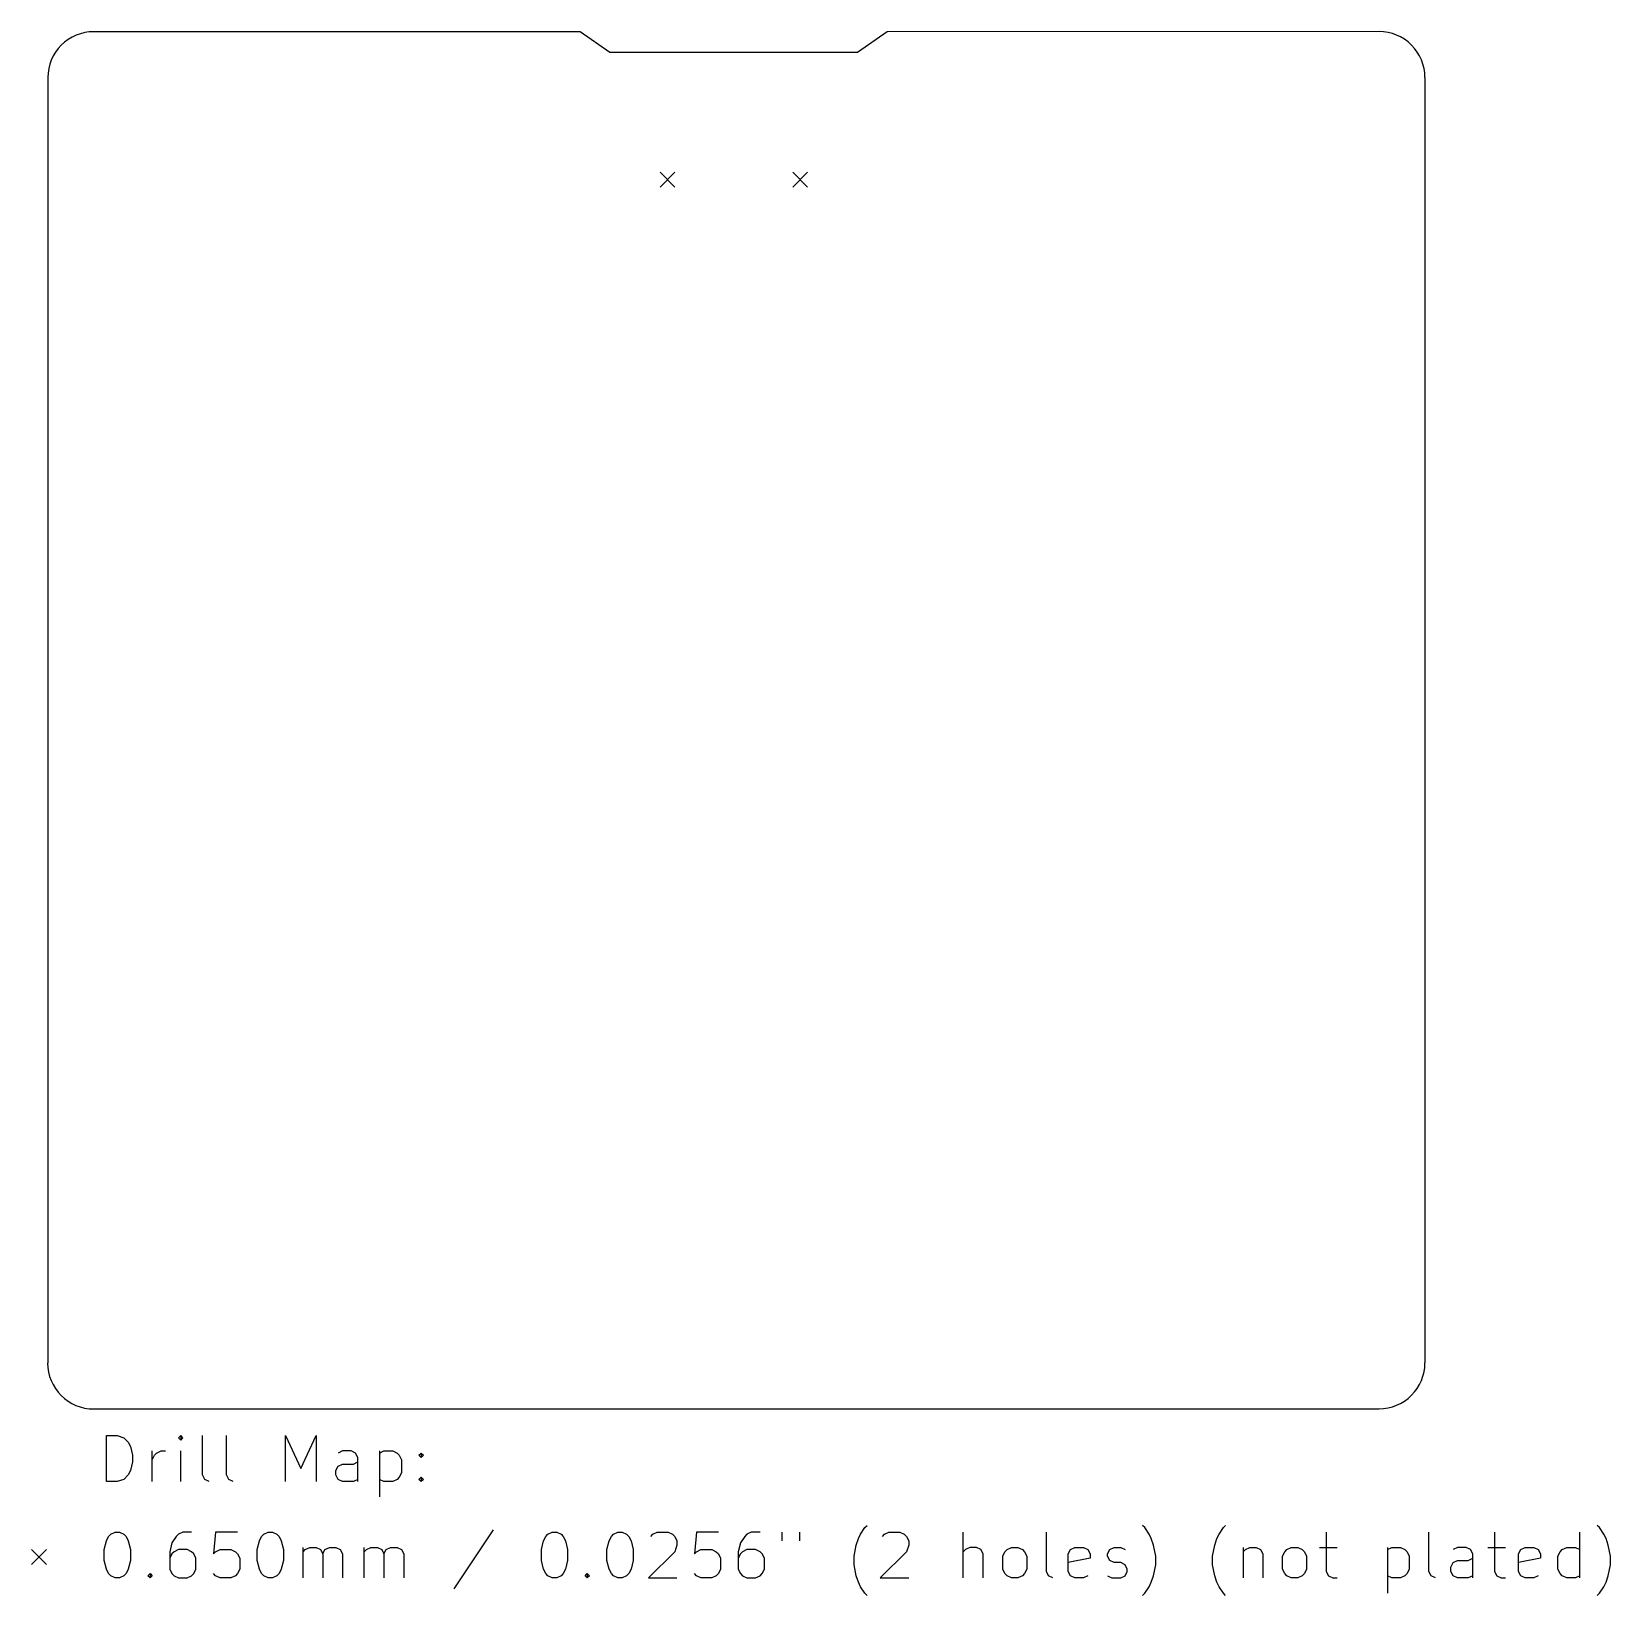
# Model space of a CAD drawing. Extents: x -0.7 to 68.1, y -68.1 to 0.
import ezdxf

# ---------------------------------------------------------------- set-up
doc = ezdxf.new("R2010")
doc.units = 0
doc.layers.add('BLACK', color=7, linetype='CONTINUOUS')

msp = doc.modelspace()

# ---------------------------------------------------------------- linework, layer by layer
at = {"layer": 'BLACK', "linetype": 'CONTINUOUS'}
for p, q in [((23.2, 0), (2, 0)), ((24.48, -0.899), (23.2, 0)), ((36.565, 0), (35.275, -0.899)), ((57.9958, 0.00579), (36.565, 0)), ((35.275, -0.899), (24.48, -0.899)), ((0, -2), (0, -58.0058)), ((59.9958, -1.99421), (59.9958, -58)), ((26.6725, -6.119), (27.3225, -6.769)), ((27.3225, -6.119), (26.6725, -6.769)), ((32.4525, -6.119), (33.1025, -6.769)), ((33.1025, -6.119), (32.4525, -6.769)), ((1.99421, -60.0058), (57.9958, -60)), ((2.55198, -63.1706), (2.55198, -61.1706)), ((2.55198, -61.1706), (3.02817, -61.1706)), ((3.02817, -61.1706), (3.31389, -61.2659)), ((5.79008, -61.1706), (5.69484, -61.2659)), ((5.88531, -61.2659), (5.79008, -61.1706)), ((5.79008, -61.1706), (5.79008, -61.3611)), ((6.74246, -62.8849), (6.74246, -61.1706)), ((7.79008, -62.8849), (7.79008, -61.1706)), ((10.3615, -63.1706), (10.3615, -61.1706)), ((10.3615, -61.1706), (11.0282, -62.5992)), ((11.0282, -62.5992), (11.6948, -61.1706)), ((11.6948, -61.1706), (11.6948, -63.1706)), ((3.31389, -61.2659), (3.50436, -61.4563)), ((3.50436, -61.4563), (3.5996, -61.6468)), ((3.5996, -61.6468), (3.69484, -62.0278)), ((4.55198, -63.1706), (4.55198, -61.8373)), ((4.74246, -61.9325), (4.93293, -61.8373)), ((4.93293, -61.8373), (5.12341, -61.8373)), ((5.69484, -61.2659), (5.79008, -61.3611)), ((5.79008, -61.3611), (5.88531, -61.2659)), ((5.79008, -63.1706), (5.79008, -61.8373)), ((12.8377, -61.8373), (12.6472, -61.9325)), ((13.2186, -61.8373), (12.8377, -61.8373)), ((13.4091, -61.9325), (13.2186, -61.8373)), ((14.4567, -61.8373), (14.4567, -63.8373)), ((14.4567, -61.9325), (14.6472, -61.8373)), ((14.6472, -61.8373), (15.0282, -61.8373)), ((15.0282, -61.8373), (15.2186, -61.9325)), ((3.69484, -62.3135), (3.5996, -62.6944)), ((3.69484, -62.0278), (3.69484, -62.3135)), ((4.55198, -62.2182), (4.64722, -62.0278)), ((4.64722, -62.0278), (4.74246, -61.9325)), ((12.552, -62.6944), (12.6472, -62.504)), ((12.6472, -62.504), (12.8377, -62.4087)), ((12.8377, -62.4087), (13.3139, -62.4087)), ((13.3139, -62.4087), (13.5044, -62.3135)), ((13.5044, -62.123), (13.4091, -61.9325)), ((13.5044, -63.1706), (13.5044, -62.123)), ((15.2186, -61.9325), (15.3139, -62.0278)), ((15.3139, -62.0278), (15.4091, -62.2182)), ((15.4091, -62.2182), (15.4091, -62.7897)), ((16.171, -62.0278), (16.2663, -61.9325)), ((16.2663, -62.123), (16.171, -62.0278)), ((16.2663, -61.9325), (16.3615, -62.0278)), ((16.2663, -61.9325), (16.2663, -62.123)), ((16.3615, -62.0278), (16.2663, -62.123)), ((3.02817, -63.1706), (2.55198, -63.1706)), ((3.31389, -63.0754), (3.02817, -63.1706)), ((3.50436, -62.8849), (3.31389, -63.0754)), ((3.5996, -62.6944), (3.50436, -62.8849)), ((6.8377, -63.0754), (6.74246, -62.8849)), ((7.02817, -63.1706), (6.8377, -63.0754)), ((7.88531, -63.0754), (7.79008, -62.8849)), ((8.07579, -63.1706), (7.88531, -63.0754)), ((12.552, -62.8849), (12.552, -62.6944)), ((12.6472, -63.0754), (12.552, -62.8849)), ((12.8377, -63.1706), (12.6472, -63.0754)), ((13.3139, -63.1706), (12.8377, -63.1706)), ((13.5044, -63.0754), (13.3139, -63.1706)), ((14.6472, -63.1706), (14.4567, -63.0754)), ((15.0282, -63.1706), (14.6472, -63.1706)), ((15.2186, -63.0754), (15.0282, -63.1706)), ((15.3139, -62.9801), (15.2186, -63.0754)), ((15.4091, -62.7897), (15.3139, -62.9801)), ((16.171, -63.0754), (16.2663, -62.9801)), ((16.2663, -63.1706), (16.171, -63.0754)), ((16.2663, -62.9801), (16.3615, -63.0754)), ((16.2663, -62.9801), (16.2663, -63.1706)), ((16.3615, -63.0754), (16.2663, -63.1706)), ((19.4091, -65.2754), (17.6948, -67.8468)), ((35.4091, -65.4659), (35.5996, -65.1801)), ((35.5996, -65.1801), (35.6948, -65.0849)), ((47.7901, -65.1801), (47.6948, -65.0849)), ((47.9806, -65.4659), (47.7901, -65.1801)), ((51.0282, -65.4659), (51.2187, -65.1801)), ((51.2187, -65.1801), (51.3139, -65.0849)), ((67.5996, -65.1801), (67.5044, -65.0849)), ((67.7901, -65.4659), (67.5996, -65.1801)), ((2.45674, -66.1325), (2.55198, -65.7516)), ((2.55198, -65.7516), (2.64722, -65.5611)), ((2.64722, -65.5611), (2.74246, -65.4659)), ((2.74246, -65.4659), (2.93293, -65.3706)), ((2.93293, -65.3706), (3.12341, -65.3706)), ((3.12341, -65.3706), (3.31389, -65.4659)), ((3.31389, -65.4659), (3.40912, -65.5611)), ((3.40912, -65.5611), (3.50436, -65.7516)), ((3.50436, -65.7516), (3.5996, -66.1325)), ((5.40912, -65.8468), (5.31389, -66.2278)), ((5.5996, -65.5611), (5.40912, -65.8468)), ((5.69484, -65.4659), (5.5996, -65.5611)), ((5.88531, -65.3706), (5.69484, -65.4659)), ((6.26627, -65.3706), (5.88531, -65.3706)), ((7.31389, -65.3706), (7.21865, -66.323)), ((8.26627, -65.3706), (7.31389, -65.3706)), ((9.12341, -66.1325), (9.21865, -65.7516)), ((9.21865, -65.7516), (9.31389, -65.5611)), ((9.31389, -65.5611), (9.40912, -65.4659)), ((9.40912, -65.4659), (9.5996, -65.3706)), ((9.5996, -65.3706), (9.79008, -65.3706)), ((9.79008, -65.3706), (9.98055, -65.4659)), ((9.98055, -65.4659), (10.0758, -65.5611)), ((10.0758, -65.5611), (10.171, -65.7516)), ((10.171, -65.7516), (10.2663, -66.1325)), ((21.5044, -66.1325), (21.5996, -65.7516)), ((21.5996, -65.7516), (21.6948, -65.5611)), ((21.6948, -65.5611), (21.7901, -65.4659)), ((21.7901, -65.4659), (21.9806, -65.3706)), ((21.9806, -65.3706), (22.171, -65.3706)), ((22.171, -65.3706), (22.3615, -65.4659)), ((22.3615, -65.4659), (22.4567, -65.5611)), ((22.4567, -65.5611), (22.552, -65.7516)), ((22.552, -65.7516), (22.6472, -66.1325)), ((24.3615, -66.1325), (24.4567, -65.7516)), ((24.4567, -65.7516), (24.552, -65.5611)), ((24.552, -65.5611), (24.6472, -65.4659)), ((24.6472, -65.4659), (24.8377, -65.3706)), ((24.8377, -65.3706), (25.0282, -65.3706)), ((25.0282, -65.3706), (25.2187, -65.4659)), ((25.2187, -65.4659), (25.3139, -65.5611)), ((25.3139, -65.5611), (25.4091, -65.7516)), ((25.4091, -65.7516), (25.5044, -66.1325)), ((26.2663, -65.5611), (26.3615, -65.4659)), ((26.3615, -65.4659), (26.552, -65.3706)), ((26.552, -65.3706), (27.0282, -65.3706)), ((27.0282, -65.3706), (27.2187, -65.4659)), ((27.2187, -65.4659), (27.3139, -65.5611)), ((27.3139, -65.5611), (27.4091, -65.7516)), ((27.4091, -65.942), (27.3139, -66.2278)), ((27.4091, -65.7516), (27.4091, -65.942)), ((28.2663, -65.3706), (28.171, -66.323)), ((29.2187, -65.3706), (28.2663, -65.3706)), ((30.171, -65.8468), (30.0758, -66.2278)), ((30.3615, -65.5611), (30.171, -65.8468)), ((30.4567, -65.4659), (30.3615, -65.5611)), ((30.6472, -65.3706), (30.4567, -65.4659)), ((31.0282, -65.3706), (30.6472, -65.3706)), ((31.9806, -65.3706), (31.9806, -65.7516)), ((32.7425, -65.3706), (32.7425, -65.7516)), ((35.1234, -66.4182), (35.2187, -65.942)), ((35.2187, -65.942), (35.3139, -65.6563)), ((35.3139, -65.6563), (35.4091, -65.4659)), ((36.3615, -65.5611), (36.4567, -65.4659)), ((36.4567, -65.4659), (36.6472, -65.3706)), ((36.6472, -65.3706), (37.1234, -65.3706)), ((37.1234, -65.3706), (37.3139, -65.4659)), ((37.3139, -65.4659), (37.4091, -65.5611)), ((37.4091, -65.5611), (37.5044, -65.7516)), ((37.5044, -65.942), (37.4091, -66.2278)), ((37.5044, -65.7516), (37.5044, -65.942)), ((39.8853, -67.3706), (39.8853, -65.3706)), ((43.5044, -67.0849), (43.5044, -65.3706)), ((48.0758, -65.6563), (47.9806, -65.4659)), ((48.171, -65.942), (48.0758, -65.6563)), ((48.2663, -66.4182), (48.171, -65.942)), ((50.7425, -66.4182), (50.8377, -65.942)), ((50.8377, -65.942), (50.9329, -65.6563)), ((50.9329, -65.6563), (51.0282, -65.4659)), ((55.6948, -65.3706), (55.6948, -67.0849)), ((60.171, -67.0849), (60.171, -65.3706)), ((63.0282, -65.3706), (63.0282, -67.0849)), ((66.7425, -67.3706), (66.7425, -65.3706)), ((67.8853, -65.6563), (67.7901, -65.4659)), ((67.9806, -65.942), (67.8853, -65.6563)), ((68.0758, -66.4182), (67.9806, -65.942)), ((-0.70579, -66.1308), (-0.05579, -66.7808)), ((-0.05579, -66.1308), (-0.70579, -66.7808)), ((2.45674, -66.6087), (2.45674, -66.1325)), ((2.55198, -66.9897), (2.45674, -66.6087)), ((3.5996, -66.6087), (3.50436, -66.9897)), ((3.5996, -66.1325), (3.5996, -66.6087)), ((5.31389, -66.2278), (5.31389, -66.9897)), ((5.40912, -66.323), (5.31389, -66.5135)), ((5.50436, -66.2278), (5.40912, -66.323)), ((5.69484, -66.1325), (5.50436, -66.2278)), ((6.07579, -66.1325), (5.69484, -66.1325)), ((6.26627, -66.2278), (6.07579, -66.1325)), ((6.36151, -66.323), (6.26627, -66.2278)), ((6.45674, -66.5135), (6.36151, -66.323)), ((6.45674, -66.9897), (6.45674, -66.5135)), ((7.21865, -66.323), (7.31389, -66.2278)), ((7.31389, -66.2278), (7.50436, -66.1325)), ((7.50436, -66.1325), (7.98055, -66.1325)), ((7.98055, -66.1325), (8.17103, -66.2278)), ((8.17103, -66.2278), (8.26627, -66.323)), ((8.26627, -66.323), (8.36151, -66.5135)), ((8.36151, -66.5135), (8.36151, -66.9897)), ((9.12341, -66.6087), (9.12341, -66.1325)), ((9.21865, -66.9897), (9.12341, -66.6087)), ((10.2663, -66.6087), (10.171, -66.9897)), ((10.2663, -66.1325), (10.2663, -66.6087)), ((11.1234, -67.3706), (11.1234, -66.0373)), ((11.1234, -66.2278), (11.2186, -66.1325)), ((11.2186, -66.1325), (11.4091, -66.0373)), ((11.4091, -66.0373), (11.6948, -66.0373)), ((11.6948, -66.0373), (11.8853, -66.1325)), ((11.8853, -66.1325), (11.9806, -66.323)), ((11.9806, -66.323), (12.0758, -66.1325)), ((11.9806, -66.323), (11.9806, -67.3706)), ((12.0758, -66.1325), (12.2663, -66.0373)), ((12.2663, -66.0373), (12.552, -66.0373)), ((12.552, -66.0373), (12.7425, -66.1325)), ((12.7425, -66.1325), (12.8377, -66.323)), ((12.8377, -66.323), (12.8377, -67.3706)), ((13.7901, -67.3706), (13.7901, -66.0373)), ((13.7901, -66.2278), (13.8853, -66.1325)), ((13.8853, -66.1325), (14.0758, -66.0373)), ((14.0758, -66.0373), (14.3615, -66.0373)), ((14.3615, -66.0373), (14.552, -66.1325)), ((14.552, -66.1325), (14.6472, -66.323)), ((14.6472, -66.323), (14.7425, -66.1325)), ((14.6472, -66.323), (14.6472, -67.3706)), ((14.7425, -66.1325), (14.9329, -66.0373)), ((14.9329, -66.0373), (15.2186, -66.0373)), ((15.2186, -66.0373), (15.4091, -66.1325)), ((15.4091, -66.1325), (15.5044, -66.323)), ((15.5044, -66.323), (15.5044, -67.3706)), ((21.5044, -66.6087), (21.5044, -66.1325)), ((21.5996, -66.9897), (21.5044, -66.6087)), ((22.6472, -66.6087), (22.552, -66.9897)), ((22.6472, -66.1325), (22.6472, -66.6087)), ((24.3615, -66.6087), (24.3615, -66.1325)), ((24.4567, -66.9897), (24.3615, -66.6087)), ((25.5044, -66.6087), (25.4091, -66.9897)), ((25.5044, -66.1325), (25.5044, -66.6087)), ((27.3139, -66.2278), (26.171, -67.3706)), ((28.171, -66.323), (28.2663, -66.2278)), ((28.2663, -66.2278), (28.4567, -66.1325)), ((28.4567, -66.1325), (28.9329, -66.1325)), ((28.9329, -66.1325), (29.1234, -66.2278)), ((29.1234, -66.2278), (29.2187, -66.323)), ((29.2187, -66.323), (29.3139, -66.5135)), ((29.3139, -66.5135), (29.3139, -66.9897)), ((30.0758, -66.2278), (30.0758, -66.9897)), ((30.171, -66.323), (30.0758, -66.5135)), ((30.2663, -66.2278), (30.171, -66.323)), ((30.4567, -66.1325), (30.2663, -66.2278)), ((30.8377, -66.1325), (30.4567, -66.1325)), ((31.0282, -66.2278), (30.8377, -66.1325)), ((31.1234, -66.323), (31.0282, -66.2278)), ((31.2187, -66.5135), (31.1234, -66.323)), ((31.2187, -66.9897), (31.2187, -66.5135)), ((35.1234, -66.7992), (35.1234, -66.4182)), ((37.4091, -66.2278), (36.2663, -67.3706)), ((39.9806, -66.1325), (39.8853, -66.2278)), ((40.171, -66.0373), (39.9806, -66.1325)), ((40.4567, -66.0373), (40.171, -66.0373)), ((40.6472, -66.1325), (40.4567, -66.0373)), ((40.7425, -66.323), (40.6472, -66.1325)), ((40.7425, -67.3706), (40.7425, -66.323)), ((41.5996, -66.4182), (41.6948, -66.2278)), ((41.5996, -66.9897), (41.5996, -66.4182)), ((41.6948, -66.2278), (41.7901, -66.1325)), ((41.7901, -66.1325), (41.9806, -66.0373)), ((41.9806, -66.0373), (42.2663, -66.0373)), ((42.2663, -66.0373), (42.4567, -66.1325)), ((42.4567, -66.1325), (42.552, -66.2278)), ((42.552, -66.2278), (42.6472, -66.4182)), ((42.6472, -66.4182), (42.6472, -66.9897)), ((44.4567, -66.323), (44.552, -66.1325)), ((44.4567, -67.0849), (44.4567, -66.323)), ((45.4091, -66.5135), (44.4567, -66.704)), ((44.552, -66.1325), (44.7425, -66.0373)), ((44.7425, -66.0373), (45.1234, -66.0373)), ((45.1234, -66.0373), (45.3139, -66.1325)), ((45.3139, -66.1325), (45.4091, -66.323)), ((45.4091, -66.323), (45.4091, -66.5135)), ((46.171, -66.323), (46.2663, -66.1325)), ((46.171, -66.4182), (46.171, -66.323)), ((46.2663, -66.6087), (46.171, -66.4182)), ((46.2663, -66.1325), (46.4567, -66.0373)), ((46.4567, -66.704), (46.2663, -66.6087)), ((46.4567, -66.0373), (46.7425, -66.0373)), ((46.7425, -66.704), (46.4567, -66.704)), ((46.7425, -66.0373), (46.9329, -66.1325)), ((46.9329, -66.7992), (46.7425, -66.704)), ((48.2663, -66.7992), (48.2663, -66.4182)), ((50.7425, -66.7992), (50.7425, -66.4182)), ((52.0758, -66.0373), (52.0758, -67.3706)), ((52.0758, -66.2278), (52.171, -66.1325)), ((52.171, -66.1325), (52.3615, -66.0373)), ((52.3615, -66.0373), (52.6472, -66.0373)), ((52.6472, -66.0373), (52.8377, -66.1325)), ((52.8377, -66.1325), (52.9329, -66.323)), ((52.9329, -66.323), (52.9329, -67.3706)), ((53.7901, -66.4182), (53.8853, -66.2278)), ((53.7901, -66.9897), (53.7901, -66.4182)), ((53.8853, -66.2278), (53.9806, -66.1325)), ((53.9806, -66.1325), (54.171, -66.0373)), ((54.171, -66.0373), (54.4567, -66.0373)), ((54.4567, -66.0373), (54.6472, -66.1325)), ((54.6472, -66.1325), (54.7425, -66.2278)), ((54.7425, -66.2278), (54.8377, -66.4182)), ((54.8377, -66.4182), (54.8377, -66.9897)), ((55.4091, -66.0373), (56.171, -66.0373)), ((58.3615, -66.0373), (58.3615, -68.0373)), ((58.3615, -66.1325), (58.552, -66.0373)), ((58.552, -66.0373), (58.9329, -66.0373)), ((58.9329, -66.0373), (59.1234, -66.1325)), ((59.1234, -66.1325), (59.2187, -66.2278)), ((59.2187, -66.2278), (59.3139, -66.4182)), ((59.3139, -66.4182), (59.3139, -66.9897)), ((61.1234, -66.8944), (61.2187, -66.704)), ((61.4091, -66.0373), (61.2187, -66.1325)), ((61.2187, -66.704), (61.4091, -66.6087)), ((61.7901, -66.0373), (61.4091, -66.0373)), ((61.4091, -66.6087), (61.8853, -66.6087)), ((61.9806, -66.1325), (61.7901, -66.0373)), ((61.8853, -66.6087), (62.0758, -66.5135)), ((62.0758, -66.323), (61.9806, -66.1325)), ((62.0758, -67.3706), (62.0758, -66.323)), ((62.7425, -66.0373), (63.5044, -66.0373)), ((64.0758, -66.323), (64.171, -66.1325)), ((64.0758, -67.0849), (64.0758, -66.323)), ((65.0282, -66.5135), (64.0758, -66.704)), ((64.171, -66.1325), (64.3615, -66.0373)), ((64.3615, -66.0373), (64.7425, -66.0373)), ((64.7425, -66.0373), (64.9329, -66.1325)), ((64.9329, -66.1325), (65.0282, -66.323)), ((65.0282, -66.323), (65.0282, -66.5135)), ((65.7901, -66.4182), (65.8853, -66.2278)), ((65.7901, -66.9897), (65.7901, -66.4182)), ((65.8853, -66.2278), (65.9806, -66.1325)), ((65.9806, -66.1325), (66.171, -66.0373)), ((66.171, -66.0373), (66.552, -66.0373)), ((66.552, -66.0373), (66.7425, -66.1325)), ((68.0758, -66.7992), (68.0758, -66.4182)), ((2.64722, -67.1801), (2.55198, -66.9897)), ((2.74246, -67.2754), (2.64722, -67.1801)), ((2.93293, -67.3706), (2.74246, -67.2754)), ((3.12341, -67.3706), (2.93293, -67.3706)), ((3.31389, -67.2754), (3.12341, -67.3706)), ((3.40912, -67.1801), (3.31389, -67.2754)), ((3.50436, -66.9897), (3.40912, -67.1801)), ((4.36151, -67.2754), (4.45674, -67.1801)), ((4.45674, -67.3706), (4.36151, -67.2754)), ((4.45674, -67.1801), (4.55198, -67.2754)), ((4.45674, -67.1801), (4.45674, -67.3706)), ((4.55198, -67.2754), (4.45674, -67.3706)), ((5.31389, -66.9897), (5.40912, -67.1801)), ((5.40912, -67.1801), (5.50436, -67.2754)), ((5.50436, -67.2754), (5.69484, -67.3706)), ((5.69484, -67.3706), (6.07579, -67.3706)), ((6.07579, -67.3706), (6.26627, -67.2754)), ((6.26627, -67.2754), (6.36151, -67.1801)), ((6.36151, -67.1801), (6.45674, -66.9897)), ((7.31389, -67.2754), (7.21865, -67.1801)), ((7.50436, -67.3706), (7.31389, -67.2754)), ((7.98055, -67.3706), (7.50436, -67.3706)), ((8.17103, -67.2754), (7.98055, -67.3706)), ((8.26627, -67.1801), (8.17103, -67.2754)), ((8.36151, -66.9897), (8.26627, -67.1801)), ((9.31389, -67.1801), (9.21865, -66.9897)), ((9.40912, -67.2754), (9.31389, -67.1801)), ((9.5996, -67.3706), (9.40912, -67.2754)), ((9.79008, -67.3706), (9.5996, -67.3706)), ((9.98055, -67.2754), (9.79008, -67.3706)), ((10.0758, -67.1801), (9.98055, -67.2754)), ((10.171, -66.9897), (10.0758, -67.1801)), ((21.6948, -67.1801), (21.5996, -66.9897)), ((21.7901, -67.2754), (21.6948, -67.1801)), ((21.9806, -67.3706), (21.7901, -67.2754)), ((22.171, -67.3706), (21.9806, -67.3706)), ((22.3615, -67.2754), (22.171, -67.3706)), ((22.4567, -67.1801), (22.3615, -67.2754)), ((22.552, -66.9897), (22.4567, -67.1801)), ((23.4091, -67.2754), (23.5044, -67.1801)), ((23.5044, -67.3706), (23.4091, -67.2754)), ((23.5044, -67.1801), (23.5996, -67.2754)), ((23.5044, -67.1801), (23.5044, -67.3706)), ((23.5996, -67.2754), (23.5044, -67.3706)), ((24.552, -67.1801), (24.4567, -66.9897)), ((24.6472, -67.2754), (24.552, -67.1801)), ((24.8377, -67.3706), (24.6472, -67.2754)), ((25.0282, -67.3706), (24.8377, -67.3706)), ((25.2187, -67.2754), (25.0282, -67.3706)), ((25.3139, -67.1801), (25.2187, -67.2754)), ((25.4091, -66.9897), (25.3139, -67.1801)), ((26.171, -67.3706), (27.4091, -67.3706)), ((28.2663, -67.2754), (28.171, -67.1801)), ((28.4567, -67.3706), (28.2663, -67.2754)), ((28.9329, -67.3706), (28.4567, -67.3706)), ((29.1234, -67.2754), (28.9329, -67.3706)), ((29.2187, -67.1801), (29.1234, -67.2754)), ((29.3139, -66.9897), (29.2187, -67.1801)), ((30.0758, -66.9897), (30.171, -67.1801)), ((30.171, -67.1801), (30.2663, -67.2754)), ((30.2663, -67.2754), (30.4567, -67.3706)), ((30.4567, -67.3706), (30.8377, -67.3706)), ((30.8377, -67.3706), (31.0282, -67.2754)), ((31.0282, -67.2754), (31.1234, -67.1801)), ((31.1234, -67.1801), (31.2187, -66.9897)), ((35.2187, -67.2754), (35.1234, -66.7992)), ((35.3139, -67.5611), (35.2187, -67.2754)), ((36.2663, -67.3706), (37.5044, -67.3706)), ((41.6948, -67.1801), (41.5996, -66.9897)), ((41.7901, -67.2754), (41.6948, -67.1801)), ((41.9806, -67.3706), (41.7901, -67.2754)), ((42.2663, -67.3706), (41.9806, -67.3706)), ((42.4567, -67.2754), (42.2663, -67.3706)), ((42.552, -67.1801), (42.4567, -67.2754)), ((42.6472, -66.9897), (42.552, -67.1801)), ((43.5996, -67.2754), (43.5044, -67.0849)), ((43.7901, -67.3706), (43.5996, -67.2754)), ((44.552, -67.2754), (44.4567, -67.0849)), ((44.7425, -67.3706), (44.552, -67.2754)), ((45.1234, -67.3706), (44.7425, -67.3706)), ((45.3139, -67.2754), (45.1234, -67.3706)), ((46.171, -67.2754), (46.3615, -67.3706)), ((46.3615, -67.3706), (46.7425, -67.3706)), ((46.7425, -67.3706), (46.9329, -67.2754)), ((47.0282, -66.9897), (46.9329, -66.7992)), ((46.9329, -67.2754), (47.0282, -67.0849)), ((47.0282, -67.0849), (47.0282, -66.9897)), ((48.0758, -67.5611), (48.171, -67.2754)), ((48.171, -67.2754), (48.2663, -66.7992)), ((50.8377, -67.2754), (50.7425, -66.7992)), ((50.9329, -67.5611), (50.8377, -67.2754)), ((53.8853, -67.1801), (53.7901, -66.9897)), ((53.9806, -67.2754), (53.8853, -67.1801)), ((54.171, -67.3706), (53.9806, -67.2754)), ((54.4567, -67.3706), (54.171, -67.3706)), ((54.6472, -67.2754), (54.4567, -67.3706)), ((54.7425, -67.1801), (54.6472, -67.2754)), ((54.8377, -66.9897), (54.7425, -67.1801)), ((55.6948, -67.0849), (55.7901, -67.2754)), ((55.7901, -67.2754), (55.9806, -67.3706)), ((55.9806, -67.3706), (56.171, -67.3706)), ((58.552, -67.3706), (58.3615, -67.2754)), ((58.9329, -67.3706), (58.552, -67.3706)), ((59.1234, -67.2754), (58.9329, -67.3706)), ((59.2187, -67.1801), (59.1234, -67.2754)), ((59.3139, -66.9897), (59.2187, -67.1801)), ((60.2663, -67.2754), (60.171, -67.0849)), ((60.4567, -67.3706), (60.2663, -67.2754)), ((61.1234, -67.0849), (61.1234, -66.8944)), ((61.2187, -67.2754), (61.1234, -67.0849)), ((61.4091, -67.3706), (61.2187, -67.2754)), ((61.8853, -67.3706), (61.4091, -67.3706)), ((62.0758, -67.2754), (61.8853, -67.3706)), ((63.0282, -67.0849), (63.1234, -67.2754)), ((63.1234, -67.2754), (63.3139, -67.3706)), ((63.3139, -67.3706), (63.5044, -67.3706)), ((64.171, -67.2754), (64.0758, -67.0849)), ((64.3615, -67.3706), (64.171, -67.2754)), ((64.7425, -67.3706), (64.3615, -67.3706)), ((64.9329, -67.2754), (64.7425, -67.3706)), ((65.8853, -67.1801), (65.7901, -66.9897)), ((65.9806, -67.2754), (65.8853, -67.1801)), ((66.171, -67.3706), (65.9806, -67.2754)), ((66.552, -67.3706), (66.171, -67.3706)), ((66.7425, -67.2754), (66.552, -67.3706)), ((67.8853, -67.5611), (67.9806, -67.2754)), ((67.9806, -67.2754), (68.0758, -66.7992)), ((35.4091, -67.7516), (35.3139, -67.5611)), ((35.5996, -68.0373), (35.4091, -67.7516)), ((35.6948, -68.1325), (35.5996, -68.0373)), ((47.6948, -68.1325), (47.7901, -68.0373)), ((47.7901, -68.0373), (47.9806, -67.7516)), ((47.9806, -67.7516), (48.0758, -67.5611)), ((51.0282, -67.7516), (50.9329, -67.5611)), ((51.2187, -68.0373), (51.0282, -67.7516)), ((51.3139, -68.1325), (51.2187, -68.0373)), ((67.5044, -68.1325), (67.5996, -68.0373)), ((67.5996, -68.0373), (67.7901, -67.7516)), ((67.7901, -67.7516), (67.8853, -67.5611))]:
    msp.add_line(p, q, dxfattribs=at)
at = {"layer": 'BLACK'}
for centre, radius, start, end in [((1.99998, -1.99998), 1.99998, -270.001, -179.999), ((57.9958, -1.9942), 1.99999, -0.0004011, 90.0004), ((1.9942, -58.0058), 1.99999, -180, -89.9997), ((57.9958, -58), 1.99999, -90.0004, 0)]:
    msp.add_arc(centre, radius, start, end, dxfattribs=at)

doc.saveas('drawing.dxf')
